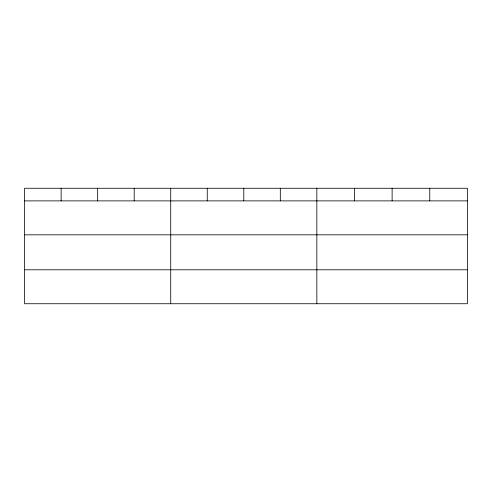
<?xml version="1.0" encoding="UTF-8"?>
<svg xmlns="http://www.w3.org/2000/svg" width="492" height="492" viewBox="0 0 492 492"><rect width="100%" height="100%" fill="white"/><g stroke="black" fill="none" stroke-linecap="round" stroke-linejoin="round"><path stroke-width="0.74" d="M467.4 234.825L467.4 188.264L24.6 188.264L24.6 303.736L467.4 303.736L467.4 234.825L24.6 234.825M24.6 200.884L467.4 200.884M24.6 269.794L467.4 269.794M429.762 188.264L429.762 200.884M392.124 188.264L392.124 200.884M354.486 188.264L354.486 200.884M316.848 188.264L316.848 303.736M280.317 188.264L280.317 200.884M243.786 188.264L243.786 200.884M207.255 188.264L207.255 200.884M170.724 188.264L170.724 303.736M134.193 188.264L134.193 200.884M97.662 188.264L97.662 200.884M61.131 188.264L61.131 200.884"/></g></svg>
